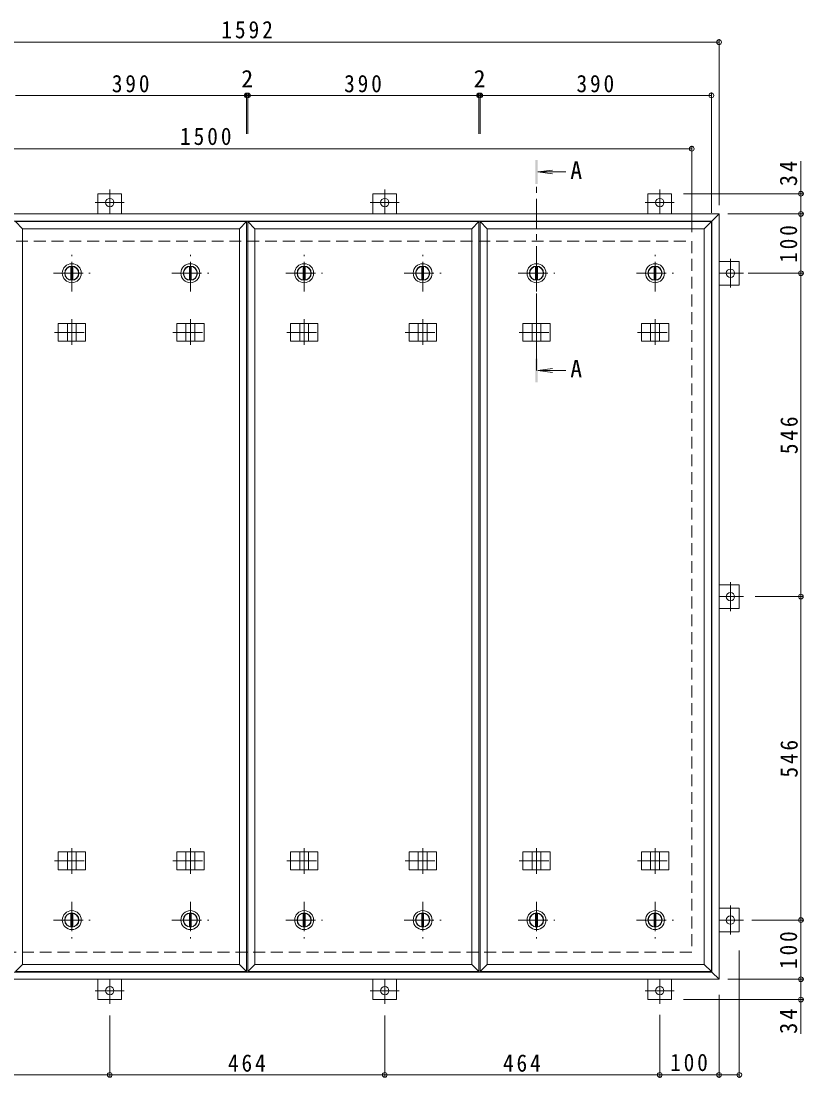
# Model space of a CAD drawing. Units: millimetres at full size, sheet at 1:10. Extents: x -2570 to 2371, y -1962 to 1432.
# Drawn here: x -1463 to -142, y -352 to 1432 of the extents above; entities that cross this region are included whole.
import ezdxf
from ezdxf.enums import TextEntityAlignment as Align

# ---------------------------------------------------------------- set-up
doc = ezdxf.new("R2010")
doc.units = ezdxf.units.MM
doc.header["$LTSCALE"] = 10
doc.header["$PDMODE"] = 32
doc.header["$PDSIZE"] = 8
doc.linetypes.add('CHAIN1', pattern=[8, 5, -1, 1, -1])
doc.linetypes.add('DASHED2', pattern=[3, 2, -1])
for name, color, linetype, lineweight in [('0-1_躯体', 2, 'DASHED2', 9), ('0-2_仕上', 4, 'Continuous', 9), ('0-3_建具', 4, 'Continuous', 9), ('0-5_寸法', 4, 'Continuous', 9), ('0-C', 2, 'Continuous', 9), ('0-E', 3, 'Continuous', 9), ('0-F', 7, 'Continuous', 9)]:
    doc.layers.add(name, color=color, linetype=linetype, lineweight=lineweight)
doc.styles.add('ＭＳ ゴシック', font='')
doc.styles.get('ＭＳ ゴシック').set_extended_font_data('MS Gothic')

msp = doc.modelspace()

# ---------------------------------------------------------------- linework, layer by layer
at = {"layer": '0-1_躯体'}
for p, q in [((-1831.46, 1060.53), (-331.46, 1060.53)), ((-331.46, 1060.53), (-331.46, -139.47)), ((-331.46, -139.47), (-1831.46, -139.47))]:
    msp.add_line(p, q, dxfattribs=at)
at = {"layer": '0-2_仕上'}
for p, q in [((-1082.46, -172.47), (-1082.46, 1093.53)), ((-1080.46, -172.47), (-1080.46, 1093.53)), ((-690.46, -172.47), (-690.46, 1093.53)), ((-688.46, -172.47), (-688.46, 1093.53)), ((-298.46, -172.47), (-298.46, 1093.53)), ((-1460.46, -160.47), (-1460.46, 1081.53)), ((-1094.46, -160.47), (-1094.46, 1081.53)), ((-1068.46, -160.47), (-1068.46, 1081.53)), ((-702.46, -160.47), (-702.46, 1081.53)), ((-676.46, -160.47), (-676.46, 1081.53)), ((-310.46, -160.47), (-310.46, 1081.53))]:
    msp.add_line(p, q, dxfattribs=at)
for points in [[(-1460.46, 1081.53), (-1472.46, 1093.53), (-1082.46, 1093.53)], [(-1460.46, 1081.53), (-1094.46, 1081.53), (-1082.46, 1093.53)], [(-1068.46, 1081.53), (-1080.46, 1093.53), (-690.46, 1093.53)], [(-1068.46, 1081.53), (-702.46, 1081.53), (-690.46, 1093.53)], [(-676.46, 1081.53), (-688.46, 1093.53), (-298.46, 1093.53)], [(-676.46, 1081.53), (-310.46, 1081.53), (-298.46, 1093.53)], [(-1460.46, -160.47), (-1472.46, -172.47), (-1082.46, -172.47)], [(-1460.46, -160.47), (-1094.46, -160.47), (-1082.46, -172.47)], [(-1068.46, -160.47), (-1080.46, -172.47), (-690.46, -172.47)], [(-1068.46, -160.47), (-702.46, -160.47), (-690.46, -172.47)], [(-676.46, -160.47), (-688.46, -172.47), (-298.46, -172.47)], [(-676.46, -160.47), (-310.46, -160.47), (-298.46, -172.47)]]:
    msp.add_lwpolyline(points, dxfattribs=at)
at = {"layer": '0-3_建具', "color": 2}
for p, q in [((-1877.46, 1106.53), (-285.46, 1106.53)), ((-297.46, 1094.53), (-285.46, 1106.53)), ((-285.46, 1106.53), (-285.46, -185.47)), ((-1865.46, 1094.53), (-297.46, 1094.53)), ((-297.46, -173.47), (-297.46, 1094.53)), ((-297.46, -173.47), (-1865.46, -173.47)), ((-297.46, -173.47), (-285.46, -185.47)), ((-285.46, -185.47), (-1877.46, -185.47))]:
    msp.add_line(p, q, dxfattribs=at)
at = {"layer": '0-3_建具', "linetype": 'CHAIN1'}
for p, q in [((-1377.46, 928.65), (-1377.46, 885.41)), ((-1177.46, 928.65), (-1177.46, 885.41)), ((-985.46, 928.65), (-985.46, 885.41)), ((-785.46, 928.65), (-785.46, 885.41)), ((-593.46, 928.65), (-593.46, 885.41)), ((-393.46, 928.65), (-393.46, 885.41)), ((-1406.87, 906.53), (-1348.05, 906.53)), ((-1206.87, 906.53), (-1148.05, 906.53)), ((-1014.87, 906.53), (-956.05, 906.53)), ((-814.87, 906.53), (-756.05, 906.53)), ((-622.87, 906.53), (-564.05, 906.53)), ((-422.87, 906.53), (-364.05, 906.53)), ((-1377.46, -7.59), (-1377.46, 35.65)), ((-1177.46, -7.59), (-1177.46, 35.65)), ((-985.46, -7.59), (-985.46, 35.65)), ((-785.46, -7.59), (-785.46, 35.65)), ((-593.46, -7.59), (-593.46, 35.65)), ((-393.46, -7.59), (-393.46, 35.65)), ((-1406.87, 14.53), (-1348.05, 14.53)), ((-1206.87, 14.53), (-1148.05, 14.53)), ((-1014.87, 14.53), (-956.05, 14.53)), ((-814.87, 14.53), (-756.05, 14.53)), ((-622.87, 14.53), (-564.05, 14.53)), ((-422.87, 14.53), (-364.05, 14.53))]:
    msp.add_line(p, q, dxfattribs=at)
at = {"layer": '0-3_建具'}
for p, q in [((-1400.54, 921.53), (-1400.54, 891.53)), ((-1400.54, 921.53), (-1354.37, 921.53)), ((-1384.96, 921.53), (-1384.96, 891.53)), ((-1369.96, 921.53), (-1369.96, 891.53)), ((-1354.37, 921.53), (-1354.37, 891.53)), ((-1200.54, 921.53), (-1200.54, 891.53)), ((-1200.54, 921.53), (-1154.37, 921.53)), ((-1184.96, 921.53), (-1184.96, 891.53)), ((-1169.96, 921.53), (-1169.96, 891.53)), ((-1154.37, 921.53), (-1154.37, 891.53)), ((-1008.54, 921.53), (-1008.54, 891.53)), ((-1008.54, 921.53), (-962.37, 921.53)), ((-992.96, 921.53), (-992.96, 891.53)), ((-977.96, 921.53), (-977.96, 891.53)), ((-962.37, 921.53), (-962.37, 891.53)), ((-808.54, 921.53), (-808.54, 891.53)), ((-808.54, 921.53), (-762.37, 921.53)), ((-792.96, 921.53), (-792.96, 891.53)), ((-777.96, 921.53), (-777.96, 891.53)), ((-762.37, 921.53), (-762.37, 891.53)), ((-616.54, 921.53), (-616.54, 891.53)), ((-616.54, 921.53), (-570.37, 921.53)), ((-600.96, 921.53), (-600.96, 891.53)), ((-585.96, 921.53), (-585.96, 891.53)), ((-570.37, 921.53), (-570.37, 891.53)), ((-416.54, 921.53), (-416.54, 891.53)), ((-416.54, 921.53), (-370.37, 921.53)), ((-400.96, 921.53), (-400.96, 891.53)), ((-385.96, 921.53), (-385.96, 891.53)), ((-370.37, 921.53), (-370.37, 891.53)), ((-1400.54, 891.53), (-1354.37, 891.53)), ((-1200.54, 891.53), (-1154.37, 891.53)), ((-1008.54, 891.53), (-962.37, 891.53)), ((-808.54, 891.53), (-762.37, 891.53)), ((-616.54, 891.53), (-570.37, 891.53)), ((-416.54, 891.53), (-370.37, 891.53)), ((-1400.54, -0.47), (-1400.54, 29.53)), ((-1400.54, 29.53), (-1354.37, 29.53)), ((-1384.96, -0.47), (-1384.96, 29.53)), ((-1369.96, -0.47), (-1369.96, 29.53)), ((-1354.37, -0.47), (-1354.37, 29.53)), ((-1200.54, -0.47), (-1200.54, 29.53)), ((-1200.54, 29.53), (-1154.37, 29.53)), ((-1184.96, -0.47), (-1184.96, 29.53)), ((-1169.96, -0.47), (-1169.96, 29.53)), ((-1154.37, -0.47), (-1154.37, 29.53)), ((-1008.54, -0.47), (-1008.54, 29.53)), ((-1008.54, 29.53), (-962.37, 29.53)), ((-992.96, -0.47), (-992.96, 29.53)), ((-977.96, -0.47), (-977.96, 29.53)), ((-962.37, -0.47), (-962.37, 29.53)), ((-808.54, -0.47), (-808.54, 29.53)), ((-808.54, 29.53), (-762.37, 29.53)), ((-792.96, -0.47), (-792.96, 29.53)), ((-777.96, -0.47), (-777.96, 29.53)), ((-762.37, -0.47), (-762.37, 29.53)), ((-616.54, -0.47), (-616.54, 29.53)), ((-616.54, 29.53), (-570.37, 29.53)), ((-600.96, -0.47), (-600.96, 29.53)), ((-585.96, -0.47), (-585.96, 29.53)), ((-570.37, -0.47), (-570.37, 29.53)), ((-416.54, -0.47), (-416.54, 29.53)), ((-416.54, 29.53), (-370.37, 29.53)), ((-400.96, -0.47), (-400.96, 29.53)), ((-385.96, -0.47), (-385.96, 29.53)), ((-370.37, -0.47), (-370.37, 29.53)), ((-1400.54, -0.47), (-1354.37, -0.47)), ((-1200.54, -0.47), (-1154.37, -0.47)), ((-1008.54, -0.47), (-962.37, -0.47)), ((-808.54, -0.47), (-762.37, -0.47)), ((-616.54, -0.47), (-570.37, -0.47)), ((-416.54, -0.47), (-370.37, -0.47))]:
    msp.add_line(p, q, dxfattribs=at)
at = {"layer": '0-5_寸法'}
for p, q in [((-591.46, 1177.35), (-566.67, 1180.61)), ((-591.46, 1177.35), (-566.67, 1174.09)), ((-591.46, 1177.35), (-543.99, 1177.35)), ((-591.46, 842.22), (-566.67, 845.49)), ((-591.46, 842.22), (-566.67, 838.96)), ((-591.46, 842.22), (-543.99, 842.22))]:
    msp.add_line(p, q, dxfattribs=at)
at = {"layer": '0-5_寸法', "linetype": 'CHAIN1'}
msp.add_line((-593.46, 842.22), (-593.46, 1157.35), dxfattribs=at)
at = {"layer": '0-5_寸法'}
for points in [[(-591.46, 1197.35), (-595.46, 1197.35), (-591.46, 1157.35), (-595.46, 1157.35)], [(-591.46, 822.22), (-595.46, 822.22), (-591.46, 862.22), (-595.46, 862.22)]]:
    msp.add_solid(points, dxfattribs=at)
at = {"layer": '0-C', "linetype": 'CHAIN1'}
for p, q in [((-1377.46, 975.53), (-1377.46, 1037.53)), ((-1177.46, 975.53), (-1177.46, 1037.53)), ((-985.46, 975.53), (-985.46, 1037.53)), ((-785.46, 975.53), (-785.46, 1037.53)), ((-593.46, 975.53), (-593.46, 1037.53)), ((-393.46, 975.53), (-393.46, 1037.53)), ((-1408.46, 1006.53), (-1346.46, 1006.53)), ((-1208.46, 1006.53), (-1146.46, 1006.53)), ((-1016.46, 1006.53), (-954.46, 1006.53)), ((-816.46, 1006.53), (-754.46, 1006.53)), ((-624.46, 1006.53), (-562.46, 1006.53)), ((-424.46, 1006.53), (-362.46, 1006.53)), ((-1377.46, -54.47), (-1377.46, -116.47)), ((-1177.46, -54.47), (-1177.46, -116.47)), ((-985.46, -54.47), (-985.46, -116.47)), ((-785.46, -54.47), (-785.46, -116.47)), ((-593.46, -54.47), (-593.46, -116.47)), ((-393.46, -54.47), (-393.46, -116.47)), ((-1408.46, -85.47), (-1346.46, -85.47)), ((-1208.46, -85.47), (-1146.46, -85.47)), ((-1016.46, -85.47), (-954.46, -85.47)), ((-816.46, -85.47), (-754.46, -85.47)), ((-624.46, -85.47), (-562.46, -85.47)), ((-424.46, -85.47), (-362.46, -85.47))]:
    msp.add_line(p, q, dxfattribs=at)
at = {"layer": '0-C'}
for p, q in [((-1378.96, 1017.93), (-1378.96, 995.13)), ((-1375.96, 1017.93), (-1375.96, 995.13)), ((-1178.96, 1017.93), (-1178.96, 995.13)), ((-1175.96, 1017.93), (-1175.96, 995.13)), ((-986.96, 1017.93), (-986.96, 995.13)), ((-983.96, 1017.93), (-983.96, 995.13)), ((-786.96, 1017.93), (-786.96, 995.13)), ((-783.96, 1017.93), (-783.96, 995.13)), ((-594.96, 1017.93), (-594.96, 995.13)), ((-591.96, 1017.93), (-591.96, 995.13)), ((-394.96, 1017.93), (-394.96, 995.13)), ((-391.96, 1017.93), (-391.96, 995.13)), ((-1378.96, -96.87), (-1378.96, -74.07)), ((-1375.96, -96.87), (-1375.96, -74.07)), ((-1178.96, -96.87), (-1178.96, -74.07)), ((-1175.96, -96.87), (-1175.96, -74.07)), ((-986.96, -96.87), (-986.96, -74.07)), ((-983.96, -96.87), (-983.96, -74.07)), ((-786.96, -96.87), (-786.96, -74.07)), ((-783.96, -96.87), (-783.96, -74.07)), ((-594.96, -96.87), (-594.96, -74.07)), ((-591.96, -96.87), (-591.96, -74.07)), ((-394.96, -96.87), (-394.96, -74.07)), ((-391.96, -96.87), (-391.96, -74.07))]:
    msp.add_line(p, q, dxfattribs=at)
for centre, radius in [((-1377.46, 1006.53), 16), ((-1377.46, 1006.53), 12), ((-1377.46, 1006.53), 11.5), ((-1177.46, 1006.53), 16), ((-1177.46, 1006.53), 12), ((-1177.46, 1006.53), 11.5), ((-985.46, 1006.53), 16), ((-985.46, 1006.53), 12), ((-985.46, 1006.53), 11.5), ((-785.46, 1006.53), 16), ((-785.46, 1006.53), 12), ((-785.46, 1006.53), 11.5), ((-593.46, 1006.53), 16), ((-593.46, 1006.53), 12), ((-593.46, 1006.53), 11.5), ((-393.46, 1006.53), 16), ((-393.46, 1006.53), 12), ((-393.46, 1006.53), 11.5), ((-1377.46, -85.47), 16), ((-1177.46, -85.47), 16), ((-985.46, -85.47), 16), ((-785.46, -85.47), 16), ((-593.46, -85.47), 16), ((-393.46, -85.47), 16), ((-1377.46, -85.47), 12), ((-1377.46, -85.47), 11.5), ((-1177.46, -85.47), 12), ((-1177.46, -85.47), 11.5), ((-985.46, -85.47), 12), ((-985.46, -85.47), 11.5), ((-785.46, -85.47), 12), ((-785.46, -85.47), 11.5), ((-593.46, -85.47), 12), ((-593.46, -85.47), 11.5), ((-393.46, -85.47), 12), ((-393.46, -85.47), 11.5)]:
    msp.add_circle(centre, radius, dxfattribs=at)
at = {"layer": '0-E', "linetype": 'CHAIN1'}
for p, q in [((-1313.46, 1147.71), (-1313.46, 1106.53)), ((-849.46, 1147.71), (-849.46, 1106.53)), ((-385.46, 1147.71), (-385.46, 1106.53)), ((-1289.08, 1125.73), (-1337.83, 1125.73)), ((-825.08, 1125.73), (-873.83, 1125.73)), ((-361.08, 1125.73), (-409.83, 1125.73)), ((-266.26, 982.16), (-266.26, 1030.91)), ((-244.28, 1006.53), (-285.46, 1006.53)), ((-266.26, 436.16), (-266.26, 484.91)), ((-244.28, 460.53), (-285.46, 460.53)), ((-266.26, -109.85), (-266.26, -61.09)), ((-244.28, -85.47), (-285.46, -85.47)), ((-1313.46, -226.64), (-1313.46, -185.47)), ((-849.46, -226.64), (-849.46, -185.47)), ((-385.46, -226.64), (-385.46, -185.47)), ((-1337.83, -204.67), (-1289.08, -204.67)), ((-873.83, -204.67), (-825.08, -204.67)), ((-409.83, -204.67), (-361.08, -204.67))]:
    msp.add_line(p, q, dxfattribs=at)
at = {"layer": '0-E'}
for p, q in [((-1333.46, 1140.73), (-1293.46, 1140.73)), ((-1333.46, 1140.73), (-1333.46, 1106.53)), ((-1293.46, 1140.73), (-1293.46, 1106.53)), ((-869.46, 1140.73), (-829.46, 1140.73)), ((-869.46, 1140.73), (-869.46, 1106.53)), ((-829.46, 1140.73), (-829.46, 1106.53)), ((-405.46, 1140.73), (-365.46, 1140.73)), ((-405.46, 1140.73), (-405.46, 1106.53)), ((-365.46, 1140.73), (-365.46, 1106.53)), ((-251.26, 1026.53), (-285.46, 1026.53)), ((-251.26, 1026.53), (-251.26, 986.53)), ((-251.26, 986.53), (-285.46, 986.53)), ((-251.26, 480.53), (-285.46, 480.53)), ((-251.26, 480.53), (-251.26, 440.53)), ((-251.26, 440.53), (-285.46, 440.53)), ((-251.26, -65.47), (-285.46, -65.47)), ((-251.26, -65.47), (-251.26, -105.47)), ((-251.26, -105.47), (-285.46, -105.47)), ((-1333.46, -219.67), (-1333.46, -185.47)), ((-1293.46, -219.67), (-1293.46, -185.47)), ((-869.46, -219.67), (-869.46, -185.47)), ((-829.46, -219.67), (-829.46, -185.47)), ((-405.46, -219.67), (-405.46, -185.47)), ((-365.46, -219.67), (-365.46, -185.47)), ((-1293.46, -219.67), (-1333.46, -219.67)), ((-829.46, -219.67), (-869.46, -219.67)), ((-365.46, -219.67), (-405.46, -219.67))]:
    msp.add_line(p, q, dxfattribs=at)
for centre in [(-1313.46, 1125.73), (-849.46, 1125.73), (-385.46, 1125.73), (-266.26, 1006.53), (-266.26, 460.53), (-266.26, -85.47), (-1313.46, -204.67), (-849.46, -204.67), (-385.46, -204.67)]:
    msp.add_circle(centre, 7, dxfattribs=at)
at = {"layer": '0-F'}
for p, q in [((-1877.46, 1396.53), (-285.46, 1396.53)), ((-285.46, 1121.53), (-285.46, 1401.53)), ((-1472.46, 1306.53), (-1082.46, 1306.53)), ((-1082.46, 1309.53), (-1082.46, 1241.73)), ((-1082.46, 1306.53), (-1080.46, 1306.53)), ((-1080.46, 1309.53), (-1080.46, 1241.73)), ((-1080.46, 1306.53), (-690.46, 1306.53)), ((-690.46, 1309.53), (-690.46, 1241.73)), ((-690.46, 1306.53), (-688.46, 1306.53)), ((-688.46, 1309.53), (-688.46, 1241.73)), ((-688.46, 1306.53), (-298.46, 1306.53)), ((-298.46, 1108.53), (-298.46, 1311.53)), ((-1831.46, 1216.53), (-331.46, 1216.53)), ((-331.46, 1075.53), (-331.46, 1221.53)), ((-147.37, 1140.73), (-147.37, 1195.91)), ((-142.37, 1140.73), (-345.46, 1140.73)), ((-147.37, 1106.53), (-147.37, 1140.73)), ((-270.46, 1106.53), (-142.37, 1106.53)), ((-147.37, 1006.53), (-147.37, 1106.53)), ((-236.53, 1006.53), (-142.37, 1006.53)), ((-147.37, 460.53), (-147.37, 1006.53)), ((-144.37, 460.53), (-224.28, 460.53)), ((-147.37, -85.47), (-147.37, 460.53)), ((-229.94, -85.47), (-142.37, -85.47)), ((-147.37, -185.47), (-147.37, -85.47)), ((-251.26, -351.83), (-251.26, -136.68)), ((-270.46, -185.47), (-142.37, -185.47)), ((-147.37, -185.47), (-147.37, -219.67)), ((-285.46, -211.68), (-285.45, -351.83)), ((-142.37, -219.67), (-345.46, -219.67)), ((-147.37, -219.67), (-147.37, -277.62)), ((-1313.46, -349.83), (-1313.46, -246.64)), ((-849.46, -349.83), (-849.46, -246.64)), ((-385.46, -245.61), (-385.45, -351.83)), ((-1777.46, -346.83), (-1313.46, -346.83)), ((-1313.46, -346.83), (-849.46, -346.83)), ((-849.46, -346.83), (-385.45, -346.83)), ((-385.45, -346.83), (-285.45, -346.83)), ((-285.45, -346.83), (-251.26, -346.83))]:
    msp.add_line(p, q, dxfattribs=at)
for p in [(-285.46, 1396.53), (-1082.46, 1306.53), (-1080.46, 1306.53), (-690.46, 1306.53), (-688.46, 1306.53), (-298.46, 1306.53), (-331.46, 1216.53), (-147.37, 1140.73), (-147.37, 1106.53), (-147.37, 1006.53), (-147.37, 460.53), (-147.37, -85.47), (-147.37, -185.47), (-147.37, -219.67), (-1313.46, -346.83), (-849.46, -346.83), (-385.45, -346.83), (-285.45, -346.83), (-251.26, -346.83)]:
    msp.add_point(p, dxfattribs=at)

# ---------------------------------------------------------------- texts
at = {"layer": '0-5_寸法', "color": 2, "style": 'ＭＳ ゴシック'}
for p in [(-536.43, 1156.95), (-536.43, 821.83)]:
    msp.add_text('A', height=29.33, dxfattribs=at).set_placement(p, align=Align.BOTTOM_LEFT)
at = {"layer": '0-F', "color": 2, "style": 'ＭＳ ゴシック'}
for p in [(-1091.46, 1311.53), (-699.46, 1311.53)]:
    msp.add_text('2', height=29.33, dxfattribs=at).set_placement(p, align=Align.BOTTOM_LEFT)
at = {"layer": '0-F', "color": 2, "char_height": 29.33, "attachment_point": 7, "style": 'ＭＳ ゴシック'}
for s, insert in [('\\T1.28;\\W0.9;1592', (-1125.21, 1402.53)), ('\\T1.27;\\W0.9;390', (-1309.96, 1311.53)), ('\\T1.27;\\W0.9;390', (-917.96, 1311.53)), ('\\T1.27;\\W0.9;390', (-525.96, 1311.53)), ('\\T1.28;\\W0.9;1500', (-1194.96, 1222.53)), ('\\T1.27;\\W0.9;464', (-1113.96, -341.83)), ('\\T1.27;\\W0.9;464', (-649.96, -341.83)), ('\\T1.27;\\W0.9;100', (-367.95, -340.83))]:
    msp.add_mtext(s, dxfattribs=dict(at, insert=insert))
at = {"layer": '0-F', "color": 2, "char_height": 29.33, "attachment_point": 7, "rotation": 90, "style": 'ＭＳ ゴシック'}
for s, insert in [('\\T1.27;\\W0.95;34', (-153.37, 1153.41)), ('\\T1.27;\\W0.9;100', (-153.37, 1024.03)), ('\\T1.27;\\W0.9;546', (-152.37, 701.03)), ('\\T1.27;\\W0.9;546', (-152.37, 155.03)), ('\\T1.27;\\W0.9;100', (-153.37, -167.97)), ('\\T1.27;\\W0.95;34', (-153.37, -277.62))]:
    msp.add_mtext(s, dxfattribs=dict(at, insert=insert))

doc.saveas('drawing.dxf')
